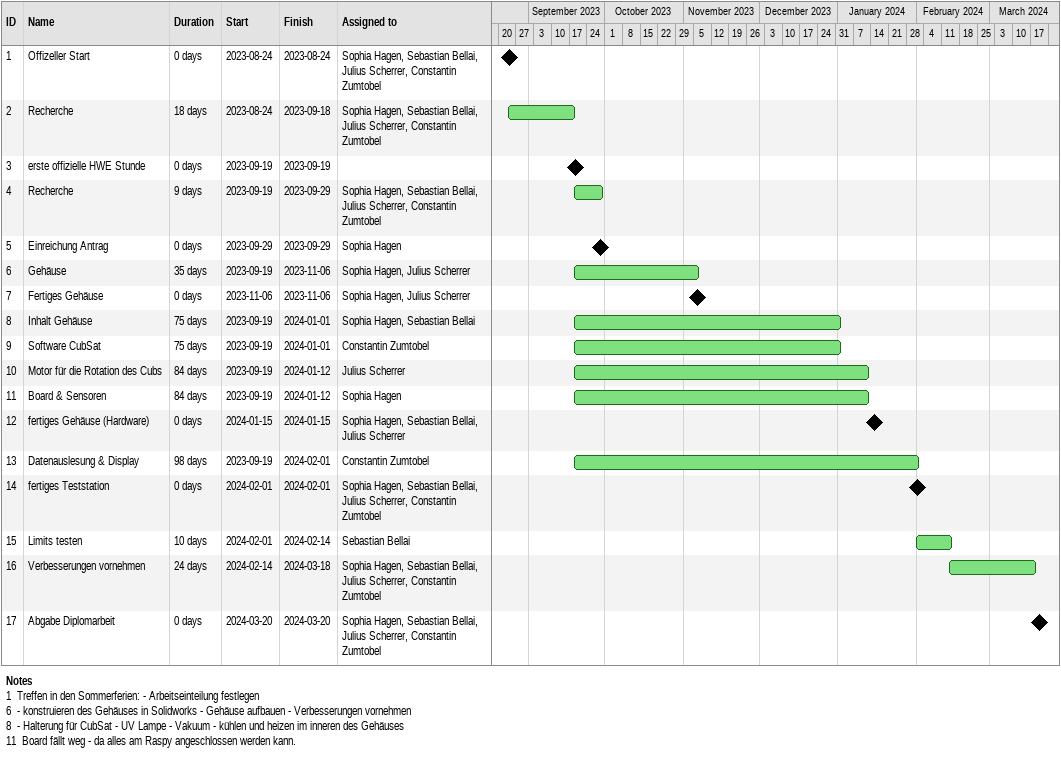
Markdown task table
| ID | Task | Duration | Start | Finish | Resources |
|---|---|---|---|---|---|
| 1 | Offizeller Start | 0d | 2023-08-24 | 2023-08-24 | Sophia Hagen, Sebastian Bellai, Julius Scherrer, Constantin Zumtobel |
| 2 | Recherche | 18d | 2023-08-24 | 2023-09-18 | Sophia Hagen, Sebastian Bellai, Julius Scherrer, Constantin Zumtobel |
| 3 | erste offizielle HWE Stunde | 0d | 2023-09-19 | 2023-09-19 |  |
| 4 | Recherche | 9d | 2023-09-19 | 2023-09-29 | Sophia Hagen, Sebastian Bellai, Julius Scherrer, Constantin Zumtobel |
| 5 | Einreichung Antrag | 0d | 2023-09-29 | 2023-09-29 | Sophia Hagen |
| 6 | Gehäuse | 35d | 2023-09-19 | 2023-11-06 | Sophia Hagen, Julius Scherrer |
| 7 | Fertiges Gehäuse | 0d | 2023-11-06 | 2023-11-06 | Sophia Hagen, Julius Scherrer |
| 8 | Inhalt Gehäuse | 75d | 2023-09-19 | 2024-01-01 | Sophia Hagen, Sebastian Bellai |
| 9 | Software CubSat | 75d | 2023-09-19 | 2024-01-01 | Constantin Zumtobel |
| 10 | Motor für die Rotation des Cubs | 84d | 2023-09-19 | 2024-01-12 | Julius Scherrer |
| 11 | Board & Sensoren | 84d | 2023-09-19 | 2024-01-12 | Sophia Hagen |
| 12 | fertiges Gehäuse (Hardware) | 0d | 2024-01-15 | 2024-01-15 | Sophia Hagen, Sebastian Bellai, Julius Scherrer |
| 13 | Datenauslesung & Display | 98d | 2023-09-19 | 2024-02-01 | Constantin Zumtobel |
| 14 | fertiges Teststation | 0d | 2024-02-01 | 2024-02-01 | Sophia Hagen, Sebastian Bellai, Julius Scherrer, Constantin Zumtobel |
| 15 | Limits testen | 10d | 2024-02-01 | 2024-02-14 | Sebastian Bellai |
| 16 | Verbesserungen vornehmen | 24d | 2024-02-14 | 2024-03-18 | Sophia Hagen, Sebastian Bellai, Julius Scherrer, Constantin Zumtobel |
| 17 | Abgabe Diplomarbeit | 0d | 2024-03-20 | 2024-03-20 | Sophia Hagen, Sebastian Bellai, Julius Scherrer, Constantin Zumtobel |

Notes
- 1: Treffen in den Sommerferien: - Arbeitseinteilung festlegen
- 6: - konstruieren des Gehäuses in Solidworks - Gehäuse aufbauen - Verbesserungen vornehmen
- 8: - Halterung für CubSat - UV Lampe - Vakuum - kühlen und heizen im inneren des Gehäuses
- 11: Board fällt weg - da alles am Raspy angeschlossen werden kann.
